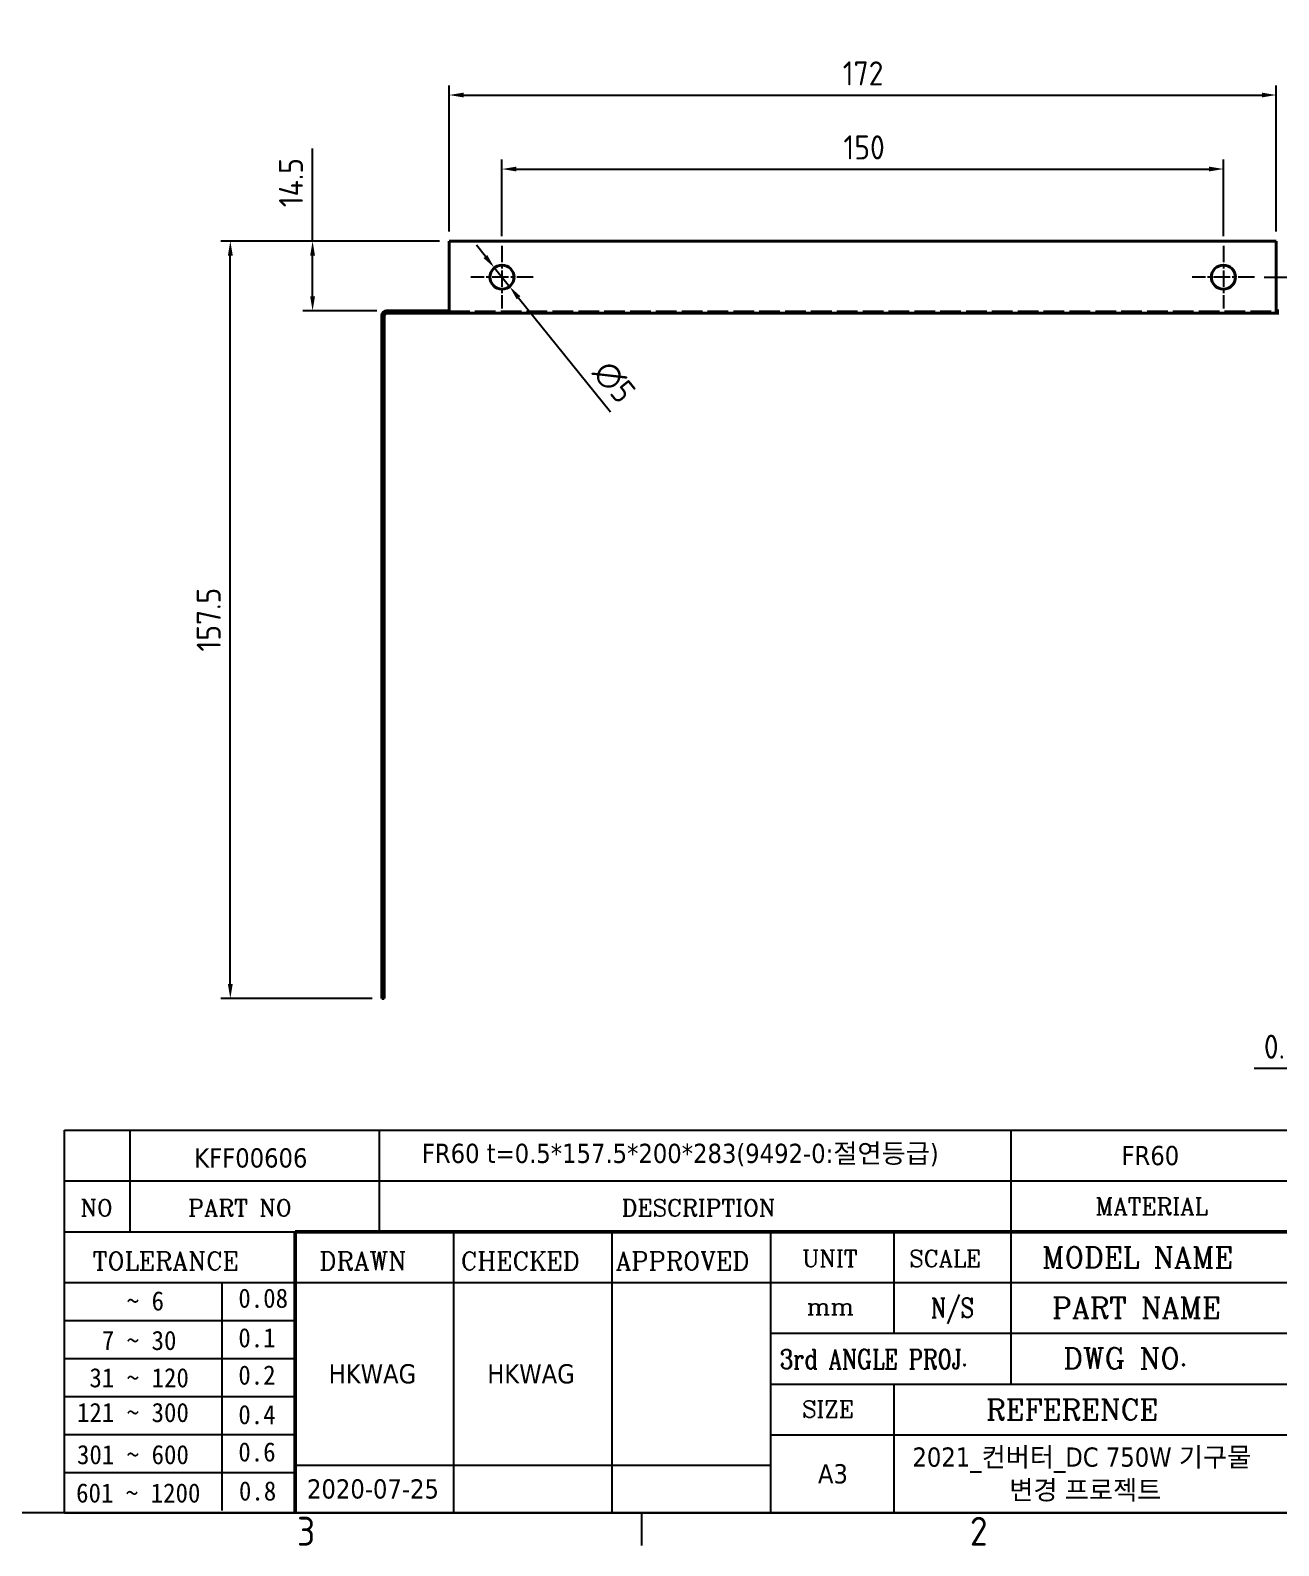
# Model space of a CAD drawing. Header units: millimetres. Extents: x 0 to 840, y 0 to 594.
# Drawn here: x 432.9 to 692.5, y 13.1 to 328.3 of the extents above; entities that cross this region are included whole.
import ezdxf
from ezdxf.enums import TextEntityAlignment as Align

# ---------------------------------------------------------------- set-up
doc = ezdxf.new("R2010")
doc.units = ezdxf.units.MM
doc.header["$LTSCALE"] = 2
doc.linetypes.add('CHAIN', pattern=[0.35429999999999995, 0.2362, -0.0295, 0.0591, -0.0295])
doc.linetypes.add('DASHED', pattern=[0.2067, 0.1654, -0.0413])
doc.layers.get('0').update_dxf_attribs({"color": 3, "lineweight": 25})
for name, color, linetype, lineweight in [('가려진 것(ISO)', 2, 'DASHED', 18), ('가시적인 것(ISO)', 3, 'Continuous', 40), ('경계(ISO)', 7, 'Continuous', 25), ('제목(ISO)', 5, 'Continuous', 50), ('중심 표식(ISO)', 1, 'Continuous', 25), ('치수(ISO)', 2, 'Continuous', 25)]:
    doc.layers.add(name, color=color, linetype=linetype, lineweight=lineweight)
doc.styles.add('HAN_291', font='')
doc.styles.add('RC_284', font='ROMANC.shx')
doc.styles.add('RC_287', font='ROMANC.shx')
doc.styles.add('RC_292', font='ROMANC.shx')
doc.styles.add('문자 텍스트_M2B', font='isocp.shx')
doc.styles.add('치수 텍스트_PSTEK_POSCO', font='isocp.shx')
doc.styles.add('텍스트 스타일198', font='tahoma.ttf')
doc.styles.add('텍스트 스타일333', font='ROMANC.shx', dxfattribs={"width": 0.800000011920929})
doc.styles.get('HAN_291').set_extended_font_data('GulimChe')
doc.dimstyles.new('치수_PSTEK_POSCO', dxfattribs={"dimscale": 2, "dimtxt": 2.5, "dimasz": 1.5, "dimexe": 1, "dimexo": 1, "dimgap": 1, "dimtad": 1, "dimrnd": 1e-08, "dimdsep": 46, "dimtxsty": '치수 텍스트_PSTEK_POSCO', "dimcen": 0.09, "dimdle": 10, "dimclrd": 7, "dimclre": 7, "dimclrt": 2, "dimadec": 1, "dimazin": 2, "dimtfac": 1, "dimtmove": 0, "dimatfit": 3, "dimfxl": 0, "dimtolj": 1, "dimlwd": -1, "dimlwe": -1, "dimarcsym": 0})

# ---------------------------------------------------------------- blocks, each defined once
blk = doc.blocks.new('경계 Default Border')
at = {"layer": '경계(ISO)'}
blk.add_line((280, 10), (280, 6.599999666213989), dxfattribs=at)
at = {"layer": '경계(ISO)', "flags": 128}
blk.add_lwpolyline([(10, 10), (10, 287.0000076293945), (410, 287.0000076293945), (410, 10), (10, 10)], dxfattribs=at)
at = {"layer": '경계(ISO)', "color": 2, "char_height": 3.00000011920929, "attachment_point": 7, "style": '문자 텍스트_M2B'}
for s, insert in [('3', (244.1685395229535, 6.57139439638704)), ('2', (314.127739416884, 6.57139439638704))]:
    blk.add_mtext(s, dxfattribs=dict(at, insert=insert))
blk = doc.blocks.new('제목 블록 PSTEK')
at = {"color": 180}
for p, q in [((182.475792979055, 11.79100474011392), (182.4757929790549, 51.56524660363496)), ((182.4757929790549, 51.56524660363496), (372.4757929537551, 51.56524660363496)), ((189.2651435055721, 51.56524660363496), (189.2651435055722, 41.00524660363494)), ((215.2152739891528, 41.00524660363494), (215.2152739891528, 51.56524660363496)), ((280.8758854511282, 51.56524660363496), (280.8758854511282, 41.00524660363494)), ((182.475792979055, 46.2852466036349), (372.4757929537551, 46.28524660363492)), ((182.475792979055, 41.00524660363493), (206.451475290024, 41.00524660363493)), ((222.9401812389276, 11.79100474011392), (222.9401812389276, 41.00524660363494)), ((239.4288871878316, 11.79100474011392), (239.4288871878316, 41.00524660363494)), ((255.9175931367356, 11.79100474011392), (255.9175931367356, 41.00524660363494)), ((268.6918866058747, 41.00524660363494), (268.6918866058747, 30.44524660363498)), ((280.8758854511282, 41.00524660363494), (280.8758854511282, 25.16524660363502)), ((182.475792979055, 35.72524660363497), (206.451475290024, 35.72524660363497)), ((198.8621818849491, 12.02524660363491), (198.8621818849491, 35.72524660363497)), ((206.451475290024, 35.72524660363497), (372.4757929537551, 35.72524660363497)), ((182.475792979055, 31.77524660363492), (206.451475290024, 31.77524660363492)), ((255.917593136736, 30.44524660363498), (372.4757929537552, 30.44524660363501)), ((182.475792979055, 27.82524660363487), (206.451475290024, 27.82524660363487)), ((182.475792979055, 23.87524660363505), (206.451475290024, 23.87524660363505)), ((255.9175931367359, 25.16524660363502), (372.4757929537552, 25.165246603635)), ((268.6918866058744, 25.16524660363502), (268.6918866058744, 11.79100474011392)), ((182.475792979055, 19.92524660363478), (206.451475290024, 19.92524660363478)), ((255.9175931367359, 19.88524660363481), (310.0881549537553, 19.88524660363481)), ((182.475792979055, 15.97524660363496), (206.451475290024, 15.97524660363496)), ((206.451475290024, 16.74100474011396), (255.9175931367359, 16.74100474011396)), ((182.475792979055, 11.79100474011392), (372.4757929537551, 11.79100474011389))]:
    blk.add_line(p, q, dxfattribs=at)
at = {"color": 7, "lineweight": 50}
for p, q in [((206.4514752900237, 11.79100474011392), (206.4514752900237, 41.00524660363494)), ((206.451475290024, 41.00524660363494), (372.4757929537551, 41.00524660363496))]:
    blk.add_line(p, q, dxfattribs=at)
at = {"layer": '제목(ISO)', "lineweight": 18}
blk.add_line((182.475792979055, 35.72500474011393), (182.475792979055, 11.79100474011392), dxfattribs=at)
at = {"color": 2}
for s, height, style, p in [('NO', 1.742399930953979, 'RC_284', (184.135398793432, 42.62317362549192)), ('PART NO', 1.742399930953979, 'RC_284', (195.3359407378685, 42.62317362549192)), ('DESCRIPTION', 1.742399930953979, 'RC_284', (240.4025565652523, 42.62317362549192)), ('MODEL NAME', 2.178000062704086, 'RC_292', (284.096330289083, 37.25462520371384)), (' TOLERANCE', 1.899999976158142, 'RC_287', (184.0872874387979, 37.00893196870329)), ('DRAWN', 1.899999976158142, 'RC_287', (208.9766620976279, 37.00893196870329)), ('CHECKED', 1.899999976158142, 'RC_287', (223.6856844514997, 37.00893196870329)), ('APPROVED', 1.899999976158142, 'RC_287', (239.7795453577791, 37.00893196870329)), ('UNIT', 1.742399930953979, 'RC_284', (259.1652673287452, 37.34317362549218)), ('SCALE', 1.742399930953979, 'RC_284', (270.2934779252897, 37.34317362549218)), ('    ~ 6', 2.000000029802322, 'HAN_291', (183.7721304966814, 32.8176515608431)), ('0.08', 2.000000029802322, 'HAN_291', (200.5467345600617, 33.09873600004101)), ('mm', 1.742399930953979, 'RC_284', (259.6505418159997, 32.3543089683787)), ('PART NAME', 2.178000062704086, 'RC_292', (285.1416959765849, 32.03045329421792)), ('  7 ~ 30', 2.000000029802322, 'HAN_291', (183.7721304966814, 28.70538114822415)), ('0.1', 2.000000029802322, 'HAN_291', (200.5467345600617, 28.98646558742206)), (' DWG NO.', 2.178000062704086, 'RC_292', (284.8124284083233, 26.75045329421772)), (' 31 ~ 120', 2.000000029802322, 'HAN_291', (183.7721304966814, 24.82628181916237)), ('0.2', 2.000000029802322, 'HAN_291', (200.5467345600617, 25.10736625836028)), ('121 ~ 300', 2.000000029802322, 'HAN_291', (183.7721304966814, 21.21401206133254)), ('0.4', 2.000000029802322, 'HAN_291', (200.5467345600617, 20.99509650053045)), ('SIZE', 1.742399930953979, 'RC_284', (259.1652673287452, 21.69497768947366)), ('REFERENCE', 2.178000062704086, 'RC_292', (278.2741065029841, 21.43214925458022)), ('0.6', 2.000000029802322, 'HAN_291', (200.5467345600617, 17.11599717146868)), ('301 ~ 600', 2.000000029802322, 'HAN_291', (183.7721304966814, 16.83491273227077)), ('601 ~ 1200', 2.000000029802322, 'HAN_291', (183.6802025156883, 12.84759660881125)), ('0.8', 2.000000029802322, 'HAN_291', (200.6097246063884, 13.05732192299702))]:
    blk.add_text(s, height=height, dxfattribs=dict(at, style=style)).set_placement(p)
at = {"color": 2, "style": 'RC_284'}
blk.add_text('MATERIAL', height=1.742399930953979, dxfattribs=at).set_placement((295.4820202024417, 43.64524660363492), align=Align.MIDDLE_CENTER)
at = {"color": 7, "style": '텍스트 스타일333', "width": 0.7999999523162842}
blk.add_text('N/S', height=2.000000029802322, dxfattribs=at).set_placement((274.7838860285014, 33.08524660363496), align=Align.MIDDLE_CENTER)
at = {"color": 2, "style": '텍스트 스타일333', "width": 0.7999999523162842}
blk.add_text('3rd ANGLE PROJ.', height=2.000000029802322, dxfattribs=at).set_placement((256.8430306642954, 26.76148381654429))
at = {"layer": '제목(ISO)', "color": 7, "style": '텍스트 스타일198'}
for tag, p in [('질량\\P3;_001', (350.3046145979153, 48.1643332325385)), ('부품_번호_001', (195.964314888328, 47.68071419841495)), ('설명_001', (219.6245731980326, 48.1538814053939)), ('재질_001', (292.3638200418054, 47.92591818687281)), ("3._Q'TY_001", (312.7051684940307, 47.92188863680521)), ('1._MODEL_NAME_001', (324.6807983331864, 37.3878831132399)), ('제목_001', (333.5584662743366, 32.12134217035067)), ('부품_번호_001', (334.6235551415599, 26.80591818687283)), ('설계자_001', (209.9396160013646, 25.23446884679021)), ('점검자_001', (226.4283219502686, 25.23446884679021)), ('프로젝트_001', (270.6336253479604, 16.57669647447151)), ('시트_크기_001', (260.807090429518, 14.83812566343425)), ('작성_날짜_001', (207.688440696938, 13.26600473167383)), ('프로젝트_002', (280.6949477658097, 13.15015412004236))]:
    blk.add_attdef(tag, p, '', height=2.000000029802322, dxfattribs=at)
for tag, p in [('4._COLOR', (327.6805273250926, 48.92524660363493)), ('엔지니어링_승인자', (247.673240162284, 26.23312567187446)), ('점검_날짜', (231.1845342133799, 14.26600474011394)), ('엔지니어링_승인_날짜', (247.6732401622839, 14.26600474011394))]:
    blk.add_attdef(tag, text='', height=2.000000029802322, dxfattribs=at).set_placement(p, align=Align.MIDDLE_CENTER)
blk = doc.blocks.new('*D25')
at = {"layer": 'Defpoints', "color": 0, "transparency": 16777216}
for p in [(680.9641211725636, 299.4073569474395), (530.9641211725635, 283.4242240819758), (680.9641211725636, 283.4242240820203)]:
    blk.add_point(p, dxfattribs=at)
at = {"layer": '치수(ISO)', "color": 7, "transparency": 16777216}
for p, q in [((530.9641211725635, 285.4242240819758), (530.9641211725635, 301.4073569474395)), ((533.9641211725635, 299.4073569474395), (677.9641211725636, 299.4073569474395)), ((680.9641211725636, 285.4242240820203), (680.9641211725636, 301.4073569474395))]:
    blk.add_line(p, q, dxfattribs=at)
for points in [[(533.9641211725635, 299.9073569474395), (533.9641211725635, 298.9073569474395), (530.9641211725635, 299.4073569474395)], [(677.9641211725636, 299.9073569474395), (677.9641211725636, 298.9073569474395), (680.9641211725636, 299.4073569474395)]]:
    blk.add_solid(points, dxfattribs=at)
at = {"layer": '치수(ISO)', "color": 2, "transparency": 16777216, "insert": (601.9621526686266, 303.9073569474395), "char_height": 5, "attachment_point": 4, "style": '치수 텍스트_PSTEK_POSCO'}
blk.add_mtext('\\A1;150', dxfattribs=at)
blk = doc.blocks.new('*D26')
at = {"layer": 'Defpoints', "color": 0, "transparency": 16777216}
for p in [(691.9641211725614, 314.7954939930016), (519.9641211725614, 284.4242240819725), (691.9641211725614, 284.4242240820236)]:
    blk.add_point(p, dxfattribs=at)
at = {"layer": '치수(ISO)', "color": 7, "transparency": 16777216}
for p, q in [((519.9641211725614, 286.4242240819725), (519.9641211725614, 316.7954939930016)), ((691.9641211725614, 286.4242240820236), (691.9641211725614, 316.7954939930016)), ((522.9641211725614, 314.7954939930016), (688.9641211725614, 314.7954939930016))]:
    blk.add_line(p, q, dxfattribs=at)
for points in [[(522.9641211725614, 315.2954939930016), (522.9641211725614, 314.2954939930016), (519.9641211725614, 314.7954939930016)], [(688.9641211725614, 315.2954939930016), (688.9641211725614, 314.2954939930016), (691.9641211725614, 314.7954939930016)]]:
    blk.add_solid(points, dxfattribs=at)
at = {"layer": '치수(ISO)', "color": 2, "transparency": 16777216, "insert": (601.8139735347661, 319.2959861189859), "char_height": 5, "attachment_point": 4, "style": '치수 텍스트_PSTEK_POSCO'}
blk.add_mtext('\\A1;172', dxfattribs=at)
blk = doc.blocks.new('*D28')
at = {"layer": 'Defpoints', "color": 0, "transparency": 16777216}
for p in [(687.4641211725635, 276.9242240820203), (725.9641211725957, 276.9242240820203), (704.9641211725657, 269.9242240820274)]:
    blk.add_point(p, dxfattribs=at)
at = {"layer": '치수(ISO)', "color": 7, "transparency": 16777216}
for p, q in [((725.9641211725957, 279.9242240820203), (725.9641211725957, 290.9096060187782)), ((689.4641211725635, 276.9242240820203), (727.9641211725957, 276.9242240820203)), ((725.9641211725957, 269.9242240820274), (725.9641211725957, 276.9242240820203)), ((706.9641211725657, 269.9242240820274), (727.9641211725957, 269.9242240820274)), ((725.9641211725957, 266.9242240820274), (725.9641211725957, 263.9242240820274))]:
    blk.add_line(p, q, dxfattribs=at)
for points in [[(725.4641211725957, 279.9242240820203), (726.4641211725957, 279.9242240820203), (725.9641211725957, 276.9242240820203)], [(725.4641211725957, 266.9242240820274), (726.4641211725957, 266.9242240820274), (725.9641211725957, 269.9242240820274)]]:
    blk.add_solid(points, dxfattribs=at)
at = {"layer": '치수(ISO)', "color": 2, "transparency": 16777216, "insert": (721.4641211725956, 286.9096060187783), "char_height": 5, "attachment_point": 4, "rotation": 90, "style": '치수 텍스트_PSTEK_POSCO'}
blk.add_mtext('\\A1;7', dxfattribs=at)
blk = doc.blocks.new('*D29')
at = {"layer": 'Defpoints', "color": 0, "transparency": 16777216}
for p in [(491.5787693841726, 284.4242240819725), (519.9641211725614, 284.4242240819725), (506.9641211725657, 269.9242240819687)]:
    blk.add_point(p, dxfattribs=at)
at = {"layer": '치수(ISO)', "color": 7, "transparency": 16777216}
for p, q in [((491.5787693841726, 284.4242240819725), (491.5787693841726, 303.6741936413999)), ((517.9641211725614, 284.4242240819725), (489.5787693841726, 284.4242240819725)), ((491.5787693841726, 272.9242240819687), (491.5787693841726, 281.4242240819725)), ((504.9641211725657, 269.9242240819687), (489.5787693841726, 269.9242240819687))]:
    blk.add_line(p, q, dxfattribs=at)
for points in [[(491.0787693841726, 281.4242240819725), (492.0787693841726, 281.4242240819725), (491.5787693841726, 284.4242240819725)], [(491.0787693841726, 272.9242240819687), (492.0787693841726, 272.9242240819687), (491.5787693841726, 269.9242240819687)]]:
    blk.add_solid(points, dxfattribs=at)
at = {"layer": '치수(ISO)', "color": 2, "transparency": 16777216, "insert": (487.0787693841726, 291.4670868602134), "char_height": 5, "attachment_point": 4, "rotation": 90, "style": '치수 텍스트_PSTEK_POSCO'}
blk.add_mtext('\\A1;14.5', dxfattribs=at)
blk = doc.blocks.new('*D32')
at = {"layer": 'Defpoints', "color": 0, "transparency": 16777216}
for p in [(705.4641211726048, 126.9242240820276), (705.9641211726048, 126.9242240820277), (705.9641211726048, 112.4022760646899)]:
    blk.add_point(p, dxfattribs=at)
at = {"layer": '치수(ISO)', "color": 7, "transparency": 16777216}
for p, q in [((705.4641211726048, 124.9242240820276), (705.4641211726048, 110.4022760646899)), ((705.9641211726048, 124.9242240820277), (705.9641211726048, 110.4022760646899)), ((702.4641211726048, 112.4022760646899), (687.3742944043076, 112.4022760646899)), ((705.9641211726048, 112.4022760646899), (705.4641211726048, 112.4022760646899)), ((708.9641211726048, 112.4022760646899), (711.9641211726048, 112.4022760646899))]:
    blk.add_line(p, q, dxfattribs=at)
for points in [[(702.4641211726048, 112.9022760646899), (702.4641211726048, 111.9022760646899), (705.4641211726048, 112.4022760646899)], [(708.9641211726048, 112.9022760646899), (708.9641211726048, 111.9022760646899), (705.9641211726048, 112.4022760646899)]]:
    blk.add_solid(points, dxfattribs=at)
at = {"layer": '치수(ISO)', "color": 2, "transparency": 16777216, "insert": (689.3742944043076, 116.9022760646899), "char_height": 5, "attachment_point": 4, "style": '치수 텍스트_PSTEK_POSCO'}
blk.add_mtext('\\A1;0.5', dxfattribs=at)
blk = doc.blocks.new('*D33')
at = {"layer": 'Defpoints', "color": 0, "transparency": 16777216}
for p in [(474.4775388122838, 284.4242240819725), (519.9641211725614, 284.4242240819725), (505.9641211726113, 126.9242240819684)]:
    blk.add_point(p, dxfattribs=at)
at = {"layer": '치수(ISO)', "color": 7, "transparency": 16777216}
for p, q in [((517.9641211725614, 284.4242240819725), (472.4775388122838, 284.4242240819725)), ((474.4775388122838, 129.9242240819684), (474.4775388122838, 281.4242240819725)), ((503.9641211726113, 126.9242240819684), (472.4775388122837, 126.9242240819684))]:
    blk.add_line(p, q, dxfattribs=at)
for points in [[(473.9775388122838, 281.4242240819725), (474.9775388122838, 281.4242240819725), (474.4775388122838, 284.4242240819725)], [(473.9775388122838, 129.9242240819684), (474.9775388122838, 129.9242240819684), (474.4775388122837, 126.9242240819684)]]:
    blk.add_solid(points, dxfattribs=at)
at = {"layer": '치수(ISO)', "color": 2, "transparency": 16777216, "insert": (469.9775388122837, 199.0706706913662), "char_height": 5, "attachment_point": 4, "rotation": 90, "style": '치수 텍스트_PSTEK_POSCO'}
blk.add_mtext('\\A1;157.5', dxfattribs=at)
blk = doc.blocks.new('*D34')
at = {"layer": 'Defpoints', "color": 0, "transparency": 16777216}
for p in [(529.3964134339734, 278.8716050016636), (532.5318289111543, 274.9768431622883)]:
    blk.add_point(p, dxfattribs=at)
at = {"layer": '치수(ISO)', "color": 7, "transparency": 16777216}
for p, q in [((527.5151641476648, 281.2084621052888), (525.6339148613563, 283.545319208914)), ((529.3964134339734, 278.8716050016636), (532.5318289111543, 274.9768431622883)), ((534.4130781974629, 272.6399860586631), (553.4993662137505, 248.9313111598585))]:
    blk.add_line(p, q, dxfattribs=at)
for points in [[(527.9046403316024, 281.5220036530069), (527.1256879637274, 280.8949205575707), (529.3964134339734, 278.8716050016636)], [(534.8025543814005, 272.9535276063812), (534.0236020135254, 272.326444510945), (532.5318289111543, 274.9768431622883)]]:
    blk.add_solid(points, dxfattribs=at)
at = {"layer": '치수(ISO)', "color": 2, "transparency": 16777216, "insert": (551.5445723965487, 258.535606533868), "char_height": 5, "attachment_point": 4, "rotation": 308.83524497720833, "style": '치수 텍스트_PSTEK_POSCO'}
blk.add_mtext('\\A1;∅5', dxfattribs=at)

msp = doc.modelspace()

# ---------------------------------------------------------------- linework, layer by layer
at = {"layer": '가려진 것(ISO)', "ltscale": 13.00193500518799}
msp.add_line((519.9641211725655, 269.9242240819726), (691.9641211725652, 269.9242240820236), dxfattribs=at)
at = {"layer": '가시적인 것(ISO)'}
for p, q in [((519.9641211725656, 270.4242240819726), (519.9641211725614, 284.4242240819725)), ((519.9641211725614, 284.4242240819725), (691.9641211725614, 284.4242240820236)), ((691.9641211725614, 284.4242240820236), (691.9641211725655, 270.4242240820236)), ((505.9641211725659, 268.9242240819684), (505.9641211725688, 259.9242240819684)), ((506.4641211725689, 259.9242240819685), (506.4641211725659, 268.9242240819685)), ((519.4641211725657, 269.9242240819724), (506.9641211725657, 269.9242240819687)), ((519.4641211725659, 269.4242240819724), (506.9641211725659, 269.4242240819687)), ((519.4641211725652, 269.9242240819724), (519.9641211725653, 269.9242240819726)), ((519.4641211725659, 269.4242240819724), (519.4641211725657, 269.9242240819724)), ((519.9641211725655, 269.4242240819726), (519.4641211725655, 269.4242240819724)), ((519.9641211725656, 270.4242240819726), (519.9641211725656, 269.4242240819726)), ((691.9641211725655, 269.4242240820236), (519.9641211725656, 269.4242240819726)), ((691.9641211725655, 269.4242240820236), (691.9641211725655, 270.4242240820236)), ((691.9641211725652, 269.9242240820236), (692.4641211725652, 269.9242240820237)), ((692.4641211725655, 269.4242240820237), (691.9641211725655, 269.4242240820236)), ((505.9641211726067, 136.9242240819684), (505.9641211725673, 259.9242240819684)), ((505.9641211725688, 259.9242240819684), (506.4641211725689, 259.9242240819685)), ((506.4641211725673, 259.9242240819685), (506.4641211726067, 136.9242240819686)), ((506.4641211726081, 136.9242240819686), (505.9641211726081, 136.9242240819684)), ((505.9641211726081, 136.9242240819684), (505.9641211726113, 126.9242240819684)), ((506.4641211726114, 126.9242240819685), (506.4641211726081, 136.9242240819686)), ((506.4641211726114, 126.9242240819685), (505.9641211726113, 126.9242240819684))]:
    msp.add_line(p, q, dxfattribs=at)
for centre in [(530.9641211725635, 276.9242240819758), (680.9641211725635, 276.9242240820203)]:
    msp.add_circle(centre, 2.499999999999981, dxfattribs=at)
for radius, start in [(1.000000000000047, 90.00000000002038), (0.5000000000000959, 90.00000000002443)]:
    msp.add_arc((506.964121172566, 268.9242240819687), radius, start, 180, dxfattribs=at)
at = {"layer": '중심 표식(ISO)', "linetype": 'CHAIN', "ltscale": 7.222748279571533}
for p, q in [((530.9641211725635, 283.4242240819758), (530.9641211725635, 270.4242240819758)), ((680.9641211725636, 283.4242240820203), (680.9641211725636, 270.4242240820203)), ((537.4641211725635, 276.9242240819758), (524.4641211725636, 276.9242240819758)), ((687.4641211725635, 276.9242240820203), (674.4641211725638, 276.9242240820203))]:
    msp.add_line(p, q, dxfattribs=at)

# ---------------------------------------------------------------- block references
at = {"xscale": 2, "yscale": 2, "zscale": 2}
msp.add_blockref('경계 Default Border', (0, 0), dxfattribs=at)
ref = msp.add_blockref('제목 블록 PSTEK', (75.04841409248968, -3.58200948022779), dxfattribs=dict(xscale=2, yscale=2, zscale=2))
ref.add_attrib('설계자_001', 'HKWAG', (494.9276460952188, 46.88692821335263), dxfattribs={"layer": '제목(ISO)', "color": 7, "height": 4.000000059604645, "style": '텍스트 스타일198'})
ref.add_attrib('점검자_001', 'HKWAG', (527.9050579930267, 46.88692821335263), dxfattribs={"layer": '제목(ISO)', "color": 7, "height": 4.000000059604645, "style": '텍스트 스타일198'})
ref.add_attrib('프로젝트_001', '2021_컨버터_DC 750W 기구물', (616.3156647884103, 29.57138346871523), dxfattribs={"layer": '제목(ISO)', "color": 7, "height": 4.000000059604645, "style": '텍스트 스타일198'})
ref.add_attrib('시트_크기_001', 'A3', (596.6625949515255, 26.09424184664072), dxfattribs={"layer": '제목(ISO)', "color": 7, "height": 4.000000059604645, "style": '텍스트 스타일198'})
ref.add_attrib('작성_날짜_001', '2020-07-25', (490.4252954863656, 22.94999998311987), dxfattribs={"layer": '제목(ISO)', "color": 7, "height": 4.000000059604645, "style": '텍스트 스타일198'})
ref.add_attrib('재질_001', 'FR60', (659.7760541761006, 92.26982689351783), dxfattribs={"layer": '제목(ISO)', "color": 7, "height": 4.000000059604645, "style": '텍스트 스타일198'})
ref.add_attrib('설명_001', 'FR60 t=0.5*157.5*200*283(9492-0:절연등급)', (514.297560488555, 92.72575333056002), dxfattribs={"layer": '제목(ISO)', "color": 7, "height": 4.000000059604645, "style": '텍스트 스타일198'})
ref.add_attrib('부품_번호_001', 'KFF00606', (466.9770438691457, 91.77941891660211), dxfattribs={"layer": '제목(ISO)', "color": 7, "height": 4.000000059604645, "style": '텍스트 스타일198'})
ref.add_attrib('프로젝트_002', '변경 프로젝트', (636.438309624109, 22.71829875985693), dxfattribs={"layer": '제목(ISO)', "color": 7, "height": 4.000000059604645, "style": '텍스트 스타일198'})

# ---------------------------------------------------------------- dimensions: what is measured, and where the dimension line sits
at = {"layer": '치수(ISO)', "color": 7}
for base, p1, p2, angle, override, picture, middle in [((691.9641211725614, 314.7954939930016), (519.9641211725614, 284.4242240819725), (691.9641211725614, 284.4242240820236), 180, {"dimdec": 2, "dimtp": 0, "dimtm": -0, "dimtdec": 2, "dimtofl": 0, "dimatfit": 1}, '*D26', (605.9641211725614, 314.7954939930016)), ((680.9641211725636, 299.4073569474395), (530.9641211725635, 283.4242240819758), (680.9641211725636, 283.4242240820203), 180, {"dimdec": 2, "dimtp": 0, "dimtm": -0, "dimtdec": 2, "dimtofl": 0, "dimatfit": 1}, '*D25', (605.9641211725636, 299.4073569474395)), ((491.5787693841726, 284.4242240819725), (506.9641211725657, 269.9242240819687), (519.9641211725614, 284.4242240819725), 90, {"dimdec": 2, "dimtp": 0, "dimtm": -0, "dimtdec": 2, "dimtofl": 0, "dimatfit": 2}, '*D29', (491.5787693841726, 296.5706402508067)), ((725.9641211725957, 276.9242240820203), (704.9641211725657, 269.9242240820274), (687.4641211725635, 276.9242240820203), 90, {"dimdec": 2, "dimtp": 0, "dimtm": -0, "dimtdec": 2, "dimtofl": 1, "dimatfit": 1}, '*D28', (725.9641211725956, 287.9096060187783)), ((474.4775388122838, 284.4242240819725), (505.9641211726113, 126.9242240819684), (519.9641211725614, 284.4242240819725), 90, {"dimdec": 2, "dimtp": 0, "dimtm": -0, "dimtdec": 2, "dimtofl": 0, "dimatfit": 1}, '*D33', (474.4775388122837, 205.6742240819595))]:
    dim = msp.add_linear_dim(base=base, p1=p1, p2=p2, angle=angle, dimstyle='치수_PSTEK_POSCO', override=override, dxfattribs=at)
    dim.commit()
    dim.dimension.update_dxf_attribs({"geometry": picture, "text_midpoint": middle, "dimtype": 160})
dim = msp.add_diameter_dim_2p(p1=(529.3964134339734, 278.8716050016636), p2=(532.5318289111543, 274.9768431622883), dimstyle='치수_PSTEK_POSCO', override={"dimdec": 2, "dimlfac": 1, "dimtp": 0, "dimtm": -0, "dimtdec": 2, "dimatfit": 2}, dxfattribs=at)
dim.commit()
dim.dimension.update_dxf_attribs({"geometry": '*D34', "text_midpoint": (550.1422433819947, 253.101474250007), "dimtype": 163})
dim = msp.add_linear_dim(base=(705.9641211726048, 112.4022760646899), p1=(705.4641211726048, 126.9242240820276), p2=(705.9641211726048, 126.9242240820277), dimstyle='치수_PSTEK_POSCO', override={"dimdec": 2, "dimtp": 0, "dimtm": -0, "dimtdec": 2, "dimtofl": 1, "dimatfit": 1}, dxfattribs=at)
dim.commit()
dim.dimension.update_dxf_attribs({"geometry": '*D32', "text_midpoint": (692.9798162988379, 112.4022760646899), "dimtype": 160})

doc.saveas('drawing.dxf')
